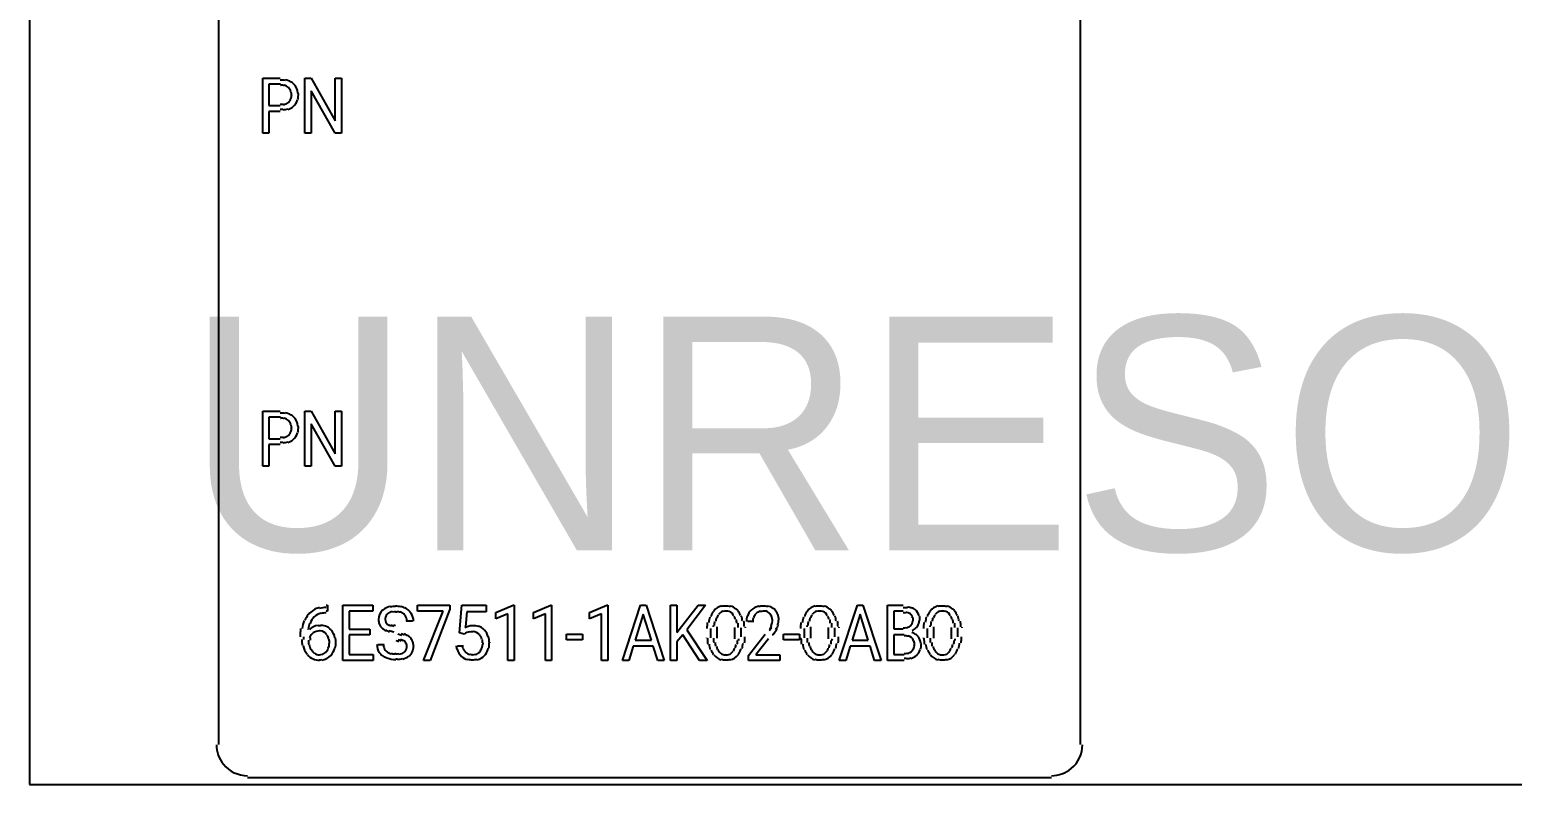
# Model space of a CAD drawing. Header units: millimetres. Extents: x 0 to 1000, y 0 to 1400.
# Drawn here: x 170 to 189.01, y 165 to 174.68 of the extents above; entities that cross this region are included whole.
import ezdxf

# ---------------------------------------------------------------- set-up
doc = ezdxf.new("R2010")
doc.units = ezdxf.units.MM

msp = doc.modelspace()

# ---------------------------------------------------------------- linework, layer by layer
at = {"layer": 'COMPONENT_DETAIL'}
for p, q in [((172.4253, 165.5092), (172.4253, 186.0144)), ((183.4695, 186.0144), (183.4695, 165.5092)), ((172.988, 173.3527), (172.988, 174.0608)), ((172.988, 174.0608), (173.2131, 174.0608)), ((173.0685, 173.9839), (173.0685, 173.7062)), ((173.2177, 173.9839), (173.0685, 173.9839)), ((173.5295, 173.3527), (173.5295, 174.0608)), ((173.5295, 174.0608), (173.6103, 174.0608)), ((173.6103, 174.0608), (173.9184, 173.5127)), ((173.9184, 173.5127), (173.9184, 174.0608)), ((173.9184, 174.0608), (173.9984, 174.0608)), ((173.9984, 174.0608), (173.9984, 173.3527)), ((173.9175, 173.3527), (173.6103, 173.8983)), ((173.6103, 173.8983), (173.6103, 173.3527)), ((173.0685, 173.7062), (173.2131, 173.7062)), ((173.2122, 173.6299), (173.0685, 173.6299)), ((173.0685, 173.6299), (173.0685, 173.3527)), ((173.0685, 173.3527), (172.988, 173.3527)), ((173.6103, 173.3527), (173.5295, 173.3527)), ((173.9984, 173.3527), (173.9175, 173.3527)), ((172.988, 169.0808), (172.988, 169.7888)), ((172.988, 169.7888), (173.2131, 169.7888)), ((173.5295, 169.0808), (173.5295, 169.7888)), ((173.5295, 169.7888), (173.6103, 169.7888)), ((173.6103, 169.7888), (173.9184, 169.2408)), ((173.9184, 169.2408), (173.9184, 169.7888)), ((173.9184, 169.7888), (173.9984, 169.7888)), ((173.9984, 169.7888), (173.9984, 169.0808)), ((173.0685, 169.712), (173.0685, 169.4343)), ((173.2177, 169.712), (173.0685, 169.712)), ((173.9175, 169.0808), (173.6103, 169.6264)), ((173.6103, 169.6264), (173.6103, 169.0808)), ((173.0685, 169.4343), (173.2131, 169.4343)), ((173.2122, 169.358), (173.0685, 169.358)), ((173.0685, 169.358), (173.0685, 169.0808)), ((173.0685, 169.0808), (172.988, 169.0808)), ((173.6103, 169.0808), (173.5295, 169.0808)), ((173.9984, 169.0808), (173.9175, 169.0808)), ((173.8032, 167.2974), (173.8171, 167.2974)), ((173.8171, 167.2974), (173.8171, 167.221)), ((174.0149, 166.5889), (174.0149, 167.2969)), ((174.0149, 167.2969), (174.3983, 167.2969)), ((174.3983, 167.2969), (174.3983, 167.2201)), ((174.9733, 167.223), (174.9733, 167.2969)), ((174.9733, 167.2969), (175.3857, 167.2969)), ((175.3857, 167.2969), (175.3857, 167.2463)), ((175.5093, 166.9439), (175.5403, 167.2969)), ((175.5403, 167.2969), (175.8529, 167.2969)), ((175.8529, 167.2969), (175.8529, 167.2137)), ((175.9761, 167.2035), (176.1982, 167.3003)), ((176.1982, 167.3003), (176.2104, 167.3003)), ((176.2104, 167.3003), (176.2104, 166.5889)), ((176.4581, 167.2035), (176.6802, 167.3003)), ((176.6802, 167.3003), (176.6923, 167.3003)), ((176.6923, 167.3003), (176.6923, 166.5889)), ((177.1768, 167.2035), (177.3989, 167.3003)), ((177.3989, 167.3003), (177.411, 167.3003)), ((177.411, 167.3003), (177.411, 166.5889)), ((177.5992, 166.5889), (177.8322, 167.2969)), ((177.8322, 167.2969), (177.9026, 167.2969)), ((177.9026, 167.2969), (178.136, 166.5889)), ((178.2182, 166.5889), (178.2182, 167.2969)), ((178.2182, 167.2969), (178.2986, 167.2969)), ((178.2986, 167.2969), (178.2986, 166.9468)), ((178.2986, 166.9468), (178.5698, 167.2969)), ((178.667, 167.2969), (178.4269, 166.9842)), ((178.5698, 167.2969), (178.667, 167.2969)), ((180.3797, 166.5889), (180.6127, 167.2969)), ((180.6127, 167.2969), (180.6831, 167.2969)), ((180.6831, 167.2969), (180.9166, 166.5889)), ((180.9987, 166.5889), (180.9987, 167.2969)), ((180.9987, 167.2969), (181.1982, 167.2969)), ((173.8171, 167.221), (173.8028, 167.221)), ((174.3983, 167.2201), (174.0953, 167.2201)), ((174.0953, 167.2201), (174.0953, 166.9925)), ((175.3035, 167.223), (174.9733, 167.223)), ((175.0517, 166.5889), (175.3035, 167.223)), ((175.3857, 167.2463), (175.133, 166.5889)), ((175.6061, 167.2137), (175.5877, 167.0207)), ((175.8529, 167.2137), (175.6061, 167.2137)), ((175.9761, 167.1218), (175.9761, 167.2035)), ((176.1324, 167.1885), (175.9761, 167.1218)), ((176.1324, 166.5889), (176.1324, 167.1885)), ((176.4581, 167.1218), (176.4581, 167.2035)), ((176.6144, 167.1885), (176.4581, 167.1218)), ((176.6144, 166.5889), (176.6144, 167.1885)), ((177.1768, 167.1218), (177.1768, 167.2035)), ((177.3331, 167.1885), (177.1768, 167.1218)), ((177.3331, 166.5889), (177.3331, 167.1885)), ((177.8674, 167.1817), (177.7639, 166.8505)), ((177.9713, 166.8505), (177.8674, 167.1817)), ((180.6479, 167.1817), (180.5444, 166.8505)), ((180.7519, 166.8505), (180.6479, 167.1817)), ((181.0792, 167.2201), (181.0792, 166.9949)), ((181.1982, 167.2201), (181.0792, 167.2201)), ((174.0953, 166.9925), (174.3598, 166.9925)), ((174.3598, 166.9161), (174.0953, 166.9161)), ((174.0953, 166.9161), (174.0953, 166.6652)), ((174.3598, 166.9925), (174.3598, 166.9161)), ((174.9075, 167.0922), (174.8266, 167.0922)), ((175.5713, 166.9254), (175.5093, 166.9439)), ((175.5918, 166.9448), (175.5713, 166.9254)), ((176.8843, 166.8529), (176.8843, 166.9264)), ((176.8843, 166.9264), (177.0888, 166.9264)), ((177.0888, 166.9264), (177.0888, 166.8529)), ((178.3732, 166.9181), (178.2986, 166.8281)), ((178.5895, 166.5889), (178.3732, 166.9181)), ((178.4269, 166.9842), (178.6858, 166.5889)), ((178.7336, 166.8787), (178.7336, 166.9988)), ((178.8111, 167.0207), (178.8111, 166.8767)), ((179.0412, 166.8665), (179.0412, 167.0139)), ((179.1187, 167.0076), (179.1187, 166.8909)), ((179.2839, 167.0883), (179.2063, 167.0883)), ((179.2181, 166.6535), (179.4293, 166.9259)), ((179.6648, 166.8529), (179.6648, 166.9264)), ((179.6648, 166.9264), (179.8693, 166.9264)), ((179.8693, 166.9264), (179.8693, 166.8529)), ((179.9343, 166.8787), (179.9343, 166.9988)), ((180.0118, 167.0207), (180.0118, 166.8767)), ((180.2419, 166.8665), (180.2419, 167.0139)), ((180.3194, 167.0076), (180.3194, 166.8909)), ((181.0792, 166.9949), (181.2007, 166.9949)), ((181.2133, 166.92), (181.0792, 166.92)), ((181.0792, 166.92), (181.0792, 166.6652)), ((181.2133, 166.92), (181.2133, 166.92)), ((181.5104, 166.8787), (181.5104, 166.9988)), ((181.5879, 167.0207), (181.5879, 166.8767)), ((181.818, 166.8665), (181.818, 167.0139)), ((181.8955, 167.0076), (181.8955, 166.8909)), ((173.5174, 166.8583), (173.5174, 166.8928)), ((173.5954, 166.8811), (173.5954, 166.8481)), ((174.4654, 166.7941), (174.5463, 166.7941)), ((175.4875, 166.7751), (175.5608, 166.7751)), ((177.0888, 166.8529), (176.8843, 166.8529)), ((177.7396, 166.7737), (177.6822, 166.5889)), ((177.9952, 166.7737), (177.7396, 166.7737)), ((177.7639, 166.8505), (177.9713, 166.8505)), ((178.0535, 166.5889), (177.9952, 166.7737)), ((178.2986, 166.8281), (178.2986, 166.5889)), ((179.475, 166.868), (179.3115, 166.6623)), ((179.8693, 166.8529), (179.6648, 166.8529)), ((180.5201, 166.7737), (180.4627, 166.5889)), ((180.7758, 166.7737), (180.5201, 166.7737)), ((180.5444, 166.8505), (180.7519, 166.8505)), ((180.834, 166.5889), (180.7758, 166.7737)), ((174.4025, 166.5889), (174.0149, 166.5889)), ((174.0953, 166.6652), (174.4025, 166.6652)), ((174.4025, 166.6652), (174.4025, 166.5889)), ((175.133, 166.5889), (175.0517, 166.5889)), ((176.2104, 166.5889), (176.1324, 166.5889)), ((176.6923, 166.5889), (176.6144, 166.5889)), ((177.411, 166.5889), (177.3331, 166.5889)), ((177.6822, 166.5889), (177.5992, 166.5889)), ((178.136, 166.5889), (178.0535, 166.5889)), ((178.2986, 166.5889), (178.2182, 166.5889)), ((178.6858, 166.5889), (178.5895, 166.5889)), ((179.2181, 166.5889), (179.2181, 166.6535)), ((179.6179, 166.5889), (179.2181, 166.5889)), ((179.3115, 166.6623), (179.6179, 166.6623)), ((179.6179, 166.6623), (179.6179, 166.5889)), ((180.4627, 166.5889), (180.3797, 166.5889)), ((180.9166, 166.5889), (180.834, 166.5889)), ((181.2103, 166.5889), (180.9987, 166.5889)), ((181.0792, 166.6652), (181.212, 166.6652)), ((183.1014, 165.082), (172.7934, 165.082))]:
    msp.add_line(p, q, dxfattribs=at)
for centre, radius, start, end in [((173.2153, 173.6939), 0.3415, 78.838, 90.3982), ((173.213, 173.7268), 0.2394, 87.8589, 88.7986), ((173.2161, 173.7807), 0.1891, 75.2763, 88.2916), ((173.2314, 173.8448), 0.1272, 46.8628, 75.6677), ((173.237, 173.8162), 0.2252, 58.9633, 79.0811), ((173.2527, 173.8502), 0.1894, 48.0195, 58.4476), ((173.2573, 173.8553), 0.1825, 3.3375, 48.1767), ((173.2467, 173.8263), 0.1059, 311.7854, 347.2861), ((173.2392, 173.8551), 0.1145, 15.7442, 46.6202), ((173.2065, 173.8449), 0.151, 359.4673, 15.5931), ((173.1953, 173.8416), 0.1631, 346.6892, 0.1057), ((173.1525, 173.8434), 0.2093, 359.6324, 359.9961), ((173.2705, 173.8207), 0.1663, 310.8832, 346.5427), ((173.1996, 173.842), 0.2454, 346.1879, 0.5059), ((173.1931, 173.8446), 0.2524, 359.9483, 4.6823), ((173.2129, 174.088), 0.4264, 269.8968, 275.0193), ((173.2144, 173.9622), 0.2382, 269.6596, 279.4151), ((173.2247, 173.9543), 0.3013, 274.6848, 287.0247), ((173.2278, 173.8719), 0.153, 279.205, 294.9902), ((173.243, 173.8327), 0.113, 295.2887, 311.2913), ((173.2544, 173.8459), 0.1955, 286.6925, 310.2288), ((173.2153, 169.422), 0.3415, 78.838, 90.3982), ((173.237, 169.5443), 0.2252, 58.9633, 79.0811), ((173.213, 169.4549), 0.2394, 87.8589, 88.7986), ((173.2161, 169.5088), 0.1891, 75.2763, 88.2916), ((173.2314, 169.5729), 0.1272, 46.8628, 75.6677), ((173.2392, 169.5832), 0.1145, 15.7442, 46.6202), ((173.2527, 169.5782), 0.1894, 48.0195, 58.4476), ((173.2065, 169.573), 0.151, 359.4673, 15.5931), ((173.1953, 169.5697), 0.1631, 346.6892, 0.1057), ((173.1525, 169.5715), 0.2093, 359.6324, 359.9961), ((173.2573, 169.5834), 0.1825, 3.3375, 48.1767), ((173.1996, 169.5701), 0.2454, 346.1879, 0.5059), ((173.1931, 169.5727), 0.2524, 359.9483, 4.6823), ((173.2129, 169.8161), 0.4264, 269.8968, 275.0193), ((173.2144, 169.6903), 0.2382, 269.6596, 279.4151), ((173.2247, 169.6824), 0.3013, 274.6848, 287.0247), ((173.2278, 169.6), 0.153, 279.205, 294.9902), ((173.243, 169.5608), 0.113, 295.2887, 311.2913), ((173.2544, 169.574), 0.1955, 286.6925, 310.2288), ((173.2467, 169.5544), 0.1059, 311.7854, 347.2861), ((173.2705, 169.5488), 0.1663, 310.8832, 346.5427), ((173.9209, 166.9383), 0.4328, 157.9802, 171.6247), ((173.8054, 166.9917), 0.2985, 141.4299, 157.8541), ((173.7719, 167.0192), 0.2543, 102.8716, 140.8565), ((173.7938, 166.9994), 0.2082, 134.5304, 161.621), ((173.7853, 167.0059), 0.1974, 104.2856, 133.863), ((173.8057, 166.8715), 0.3965, 90.3778, 103.5868), ((173.8056, 166.9184), 0.2817, 90.6001, 104.5147), ((174.6305, 167.1166), 0.1575, 132.4834, 181.0242), ((174.631, 167.1121), 0.158, 179.5063, 199.8695), ((174.6615, 167.0826), 0.2036, 129.2526, 133.4249), ((174.6692, 167.0692), 0.2184, 101.9879, 128.8742), ((174.6868, 167.1152), 0.1305, 175.1781, 180.0581), ((174.6514, 167.1213), 0.0919, 127.7287, 176.7106), ((174.6428, 167.1144), 0.083, 179.6141, 228.1247), ((174.6639, 167.1034), 0.1134, 114.0403, 127.9849), ((174.6782, 167.0643), 0.153, 99.0696, 113.7659), ((174.69, 166.965), 0.318, 89.5906, 102.3171), ((174.6908, 166.9768), 0.2355, 89.6695, 99.2313), ((174.6937, 166.9843), 0.3001, 77.2359, 90.3249), ((174.6923, 166.9529), 0.2578, 86.2643, 90.0533), ((174.6977, 167.026), 0.1895, 73.7889, 86.6654), ((174.7151, 167.0926), 0.1247, 48.5927, 74.1243), ((174.7045, 167.0429), 0.2443, 63.838, 77.0809), ((174.7236, 167.1051), 0.1098, 14.9782, 48.2005), ((174.719, 167.0742), 0.2112, 45.9863, 64.1609), ((174.6868, 167.0937), 0.151, 359.4697, 14.9832), ((174.7326, 167.0922), 0.1889, 32.2748, 45.6545), ((174.736, 167.0934), 0.1852, 359.6507, 32.613), ((179.1213, 167.0326), 0.4172, 164.3059, 173.9001), ((178.9694, 167.0834), 0.2464, 148.7922, 164.5682), ((178.9198, 167.1156), 0.1851, 144.5884, 148.1162), ((178.9018, 167.1301), 0.1614, 101.644, 144.5143), ((179.0797, 167.052), 0.288, 163.3765, 172.1411), ((178.9706, 167.0906), 0.1648, 149.4208, 163.6283), ((178.9151, 167.1293), 0.0948, 105.7981, 149.7388), ((178.924, 167.0278), 0.2595, 89.5283, 102.582), ((178.9246, 167.089), 0.1338, 89.3804, 105.6764), ((178.9281, 167.0255), 0.2617, 77.0438, 90.5082), ((178.9265, 167.0733), 0.1484, 81.1057, 90.2187), ((178.9359, 167.1268), 0.0976, 30.7408, 82.4658), ((178.9491, 167.1249), 0.1664, 48.2778, 77.4996), ((178.9085, 167.106), 0.133, 24.2875, 31.3934), ((178.8473, 167.076), 0.2048, 12.0807, 23.8171), ((178.7035, 167.0388), 0.3639, 4.8365, 12.2906), ((178.9529, 167.1327), 0.1583, 36.3142, 47.6307), ((178.9076, 167.0973), 0.2173, 18.2931, 35.677), ((178.7749, 167.0444), 0.3688, 8.0247, 18.5606), ((179.4186, 167.0907), 0.2293, 163.2878, 180.5582), ((179.3768, 167.104), 0.1825, 133.4541, 162.9471), ((179.3861, 167.0925), 0.1972, 100.787, 133.4382), ((179.4466, 167.0912), 0.1757, 165.9091, 178.8685), ((179.3941, 167.1075), 0.117, 136.1757, 166.3673), ((179.3877, 167.1134), 0.1083, 129.7286, 135.7539), ((179.3918, 167.1058), 0.1165, 102.1738, 129.2061), ((179.4042, 166.9988), 0.2866, 89.6607, 101.3702), ((179.4045, 167.0434), 0.1762, 89.5461, 102.5418), ((179.4077, 167.0025), 0.2831, 78.2173, 90.4129), ((179.4062, 167.0759), 0.1459, 82.1602, 90.1506), ((179.4132, 167.1206), 0.1038, 43.4417, 83.1661), ((179.4262, 167.1008), 0.1894, 55.9269, 78.4888), ((179.4091, 167.1159), 0.1099, 16.1713, 43.5286), ((179.3827, 167.1076), 0.1395, 359.4863, 15.9343), ((179.3717, 167.1062), 0.1514, 353.2258, 0.0166), ((179.4365, 167.1213), 0.1675, 47.9298, 55.4049), ((179.4418, 167.1276), 0.1593, 4.3348, 48.056), ((179.407, 167.1207), 0.1975, 337.8914, 358.9968), ((179.3846, 167.1173), 0.2216, 359.9252, 5.5972), ((180.322, 167.0326), 0.4172, 164.3059, 173.9001), ((180.17, 167.0834), 0.2464, 148.7922, 164.5682), ((180.1204, 167.1156), 0.1851, 144.5884, 148.1162), ((180.1025, 167.1301), 0.1614, 101.644, 144.5143), ((180.2803, 167.052), 0.288, 163.3765, 172.1411), ((180.1712, 167.0906), 0.1648, 149.4208, 163.6283), ((180.1157, 167.1293), 0.0948, 105.7981, 149.7388), ((180.1246, 167.0278), 0.2595, 89.5283, 102.582), ((180.1253, 167.089), 0.1338, 89.3804, 105.6764), ((180.1288, 167.0255), 0.2617, 77.0438, 90.5082), ((180.1271, 167.0733), 0.1484, 81.1057, 90.2187), ((180.1365, 167.1268), 0.0976, 30.7408, 82.4658), ((180.1497, 167.1249), 0.1664, 48.2778, 77.4996), ((180.1091, 167.106), 0.133, 24.2875, 31.3934), ((180.0479, 167.076), 0.2048, 12.0807, 23.8171), ((179.9041, 167.0388), 0.3639, 4.8365, 12.2906), ((180.1535, 167.1327), 0.1583, 36.3142, 47.6307), ((180.1082, 167.0973), 0.2173, 18.2931, 35.677), ((179.9755, 167.0444), 0.3688, 8.0247, 18.5606), ((181.2001, 166.8508), 0.4152, 82.1256, 90.2933), ((181.1983, 166.9789), 0.2245, 89.8852, 90.0383), ((181.1995, 166.9316), 0.2686, 82.6982, 90.173), ((181.212, 167.0411), 0.1657, 71.6866, 82.8453), ((181.2204, 167.0154), 0.2605, 69.9044, 82.2858), ((181.2316, 167.1081), 0.0999, 52.8283, 71.985), ((181.2459, 167.1316), 0.0731, 31.8851, 52.1416), ((181.2502, 167.1088), 0.1678, 51.184, 70.0181), ((181.231, 167.1219), 0.0915, 10.9186, 31.3225), ((181.181, 167.1099), 0.1466, 359.5559, 11.2093), ((181.1956, 167.1086), 0.1309, 355.4699, 0.0499), ((181.2635, 167.1313), 0.1425, 12.1018, 50.4213), ((181.2737, 167.106), 0.1339, 323.4907, 0.8818), ((181.1913, 167.1102), 0.2229, 359.5252, 12.8212), ((181.8981, 167.0326), 0.4172, 164.3059, 173.9001), ((181.7461, 167.0834), 0.2464, 148.7922, 164.5682), ((181.6965, 167.1156), 0.1851, 144.5884, 148.1162), ((181.6786, 167.1301), 0.1614, 101.644, 144.5143), ((181.8565, 167.052), 0.288, 163.3765, 172.1411), ((181.7474, 167.0906), 0.1648, 149.4208, 163.6283), ((181.6918, 167.1293), 0.0948, 105.7981, 149.7388), ((181.7008, 167.0278), 0.2595, 89.5283, 102.582), ((181.7014, 167.089), 0.1338, 89.3804, 105.6764), ((181.7049, 167.0255), 0.2617, 77.0438, 90.5082), ((181.7033, 167.0733), 0.1484, 81.1057, 90.2187), ((181.7126, 167.1268), 0.0976, 30.7408, 82.4658), ((181.7259, 167.1249), 0.1664, 48.2778, 77.4996), ((181.6853, 167.106), 0.133, 24.2875, 31.3934), ((181.624, 167.076), 0.2048, 12.0807, 23.8171), ((181.4803, 167.0388), 0.3639, 4.8365, 12.2906), ((181.7297, 167.1327), 0.1583, 36.3142, 47.6307), ((181.6843, 167.0973), 0.2173, 18.2931, 35.677), ((181.5516, 167.0444), 0.3688, 8.0247, 18.5606), ((174.1502, 166.8968), 0.6835, 171.4524, 180.3159), ((173.9538, 166.9523), 0.3873, 173.7818, 174.9252), ((173.8801, 166.9641), 0.307, 161.2851, 174.2074), ((173.7161, 166.8686), 0.171, 95.8332, 138.9954), ((173.7174, 166.8255), 0.1422, 124.9742, 144.896), ((173.715, 166.8348), 0.1336, 89.8751, 126.2072), ((173.7277, 166.7912), 0.244, 89.8756, 97.0541), ((173.7153, 166.8361), 0.1324, 85.015, 90.0508), ((173.7189, 166.8664), 0.104, 36.825, 85.7417), ((173.7302, 166.8418), 0.1969, 71.6407, 90.6241), ((173.7381, 166.8753), 0.1646, 39.6368, 71.0191), ((173.6969, 166.8434), 0.1359, 32.3029, 38.0821), ((173.6808, 166.8332), 0.1556, 11.0483, 31.8146), ((173.7049, 166.842), 0.212, 10.6588, 39.9045), ((174.6272, 167.113), 0.1545, 200.6782, 228.1765), ((174.6526, 167.1418), 0.1929, 227.4063, 229.9877), ((174.6936, 167.2023), 0.2644, 230.4982, 241.8088), ((174.7733, 167.3719), 0.4443, 241.6337, 249.0065), ((174.6658, 167.1392), 0.1168, 226.5785, 230.8792), ((174.6904, 167.177), 0.1609, 231.4636, 241.9262), ((174.861, 167.6338), 0.7058, 248.9197, 254.1442), ((174.7529, 167.3104), 0.3022, 241.7177, 248.3259), ((174.8251, 167.5183), 0.5108, 248.2007, 252.4528), ((174.8879, 167.7435), 0.7312, 252.3389, 254.347), ((174.4944, 166.1101), 0.8476, 71.0197, 74.4085), ((174.5829, 166.4064), 0.5557, 66.1845, 71.0865), ((174.664, 166.6185), 0.3396, 59.3537, 66.2693), ((174.7104, 166.7096), 0.2412, 49.1022, 59.3294), ((175.6844, 166.8282), 0.2075, 93.7182, 120.2539), ((175.6477, 166.8599), 0.0995, 114.1952, 127.3642), ((175.6597, 166.8271), 0.1326, 98.9836, 113.8906), ((175.6704, 166.7528), 0.2027, 89.6805, 99.1614), ((175.6893, 166.7792), 0.2533, 89.966, 94.2495), ((175.6716, 166.7933), 0.1651, 84.6966, 90.0672), ((175.6781, 166.8425), 0.1188, 41.7851, 85.9892), ((175.6915, 166.8149), 0.2201, 73.8045, 90.5586), ((175.7037, 166.8669), 0.1699, 41.3071, 73.543), ((175.6661, 166.8307), 0.1359, 12.649, 41.6081), ((175.682, 166.8452), 0.2009, 13.5076, 41.2175), ((179.357, 167.0017), 0.6734, 173.7674, 180.2316), ((179.4106, 167.0147), 0.6475, 177.8639, 179.5036), ((179.2519, 167.0234), 0.4759, 172.0258, 178.0705), ((178.4838, 167.016), 0.6021, 359.8093, 4.9408), ((178.5576, 167.0072), 0.606, 1.1275, 8.1718), ((178.3884, 166.9995), 0.789, 0.5433, 1.3867), ((179.4919, 167.0883), 0.2247, 178.4391, 180.0084), ((178.7254, 167.6481), 1.0149, 318.5133, 320.7829), ((179.0013, 167.3876), 0.6307, 320.7373, 323.9739), ((179.2058, 167.2157), 0.358, 323.8963, 328.6419), ((179.3126, 167.1392), 0.2225, 328.8295, 331.7891), ((179.3646, 167.1081), 0.1592, 331.4255, 352.9366), ((178.8574, 167.5302), 0.9083, 317.2588, 319.9046), ((179.0575, 167.3387), 0.6282, 319.6472, 327.096), ((179.2654, 167.1841), 0.3614, 326.9133, 338.3508), ((180.5577, 167.0017), 0.6734, 173.7674, 180.2316), ((180.6112, 167.0147), 0.6475, 177.8639, 179.5036), ((180.4525, 167.0234), 0.4759, 172.0258, 178.0705), ((179.6845, 167.016), 0.6021, 359.8093, 4.9408), ((179.7583, 167.0072), 0.606, 1.1275, 8.1718), ((179.589, 166.9995), 0.789, 0.5433, 1.3867), ((181.2019, 167.1938), 0.1852, 269.6065, 281.4534), ((181.2135, 167.1302), 0.1246, 281.2044, 302.5144), ((181.2206, 167.1152), 0.1087, 303.0211, 309.8379), ((181.2302, 167.1028), 0.0932, 309.5229, 356.951), ((181.2682, 166.7935), 0.1618, 54.001, 74.9169), ((181.233, 167.162), 0.2032, 293.1995, 299.1396), ((181.2519, 167.1256), 0.1637, 298.6824, 323.2758), ((181.2742, 166.8055), 0.149, 36.3579, 53.5293), ((182.1338, 167.0017), 0.6734, 173.7674, 180.2316), ((182.1873, 167.0147), 0.6475, 177.8639, 179.5036), ((182.0286, 167.0234), 0.4759, 172.0258, 178.0705), ((181.2606, 167.016), 0.6021, 359.8093, 4.9408), ((181.3344, 167.0072), 0.606, 1.1275, 8.1718), ((181.1652, 166.9995), 0.789, 0.5433, 1.3867), ((173.8589, 166.8557), 0.3689, 179.6345, 191.7837), ((173.7578, 166.8294), 0.257, 191.4115, 218.6078), ((173.8685, 166.8461), 0.295, 179.6512, 190.2856), ((173.7801, 166.8268), 0.1979, 190.0945, 207.51), ((173.7082, 166.8342), 0.1294, 145.2975, 160.2661), ((173.7506, 166.8105), 0.1626, 207.9585, 216.3254), ((173.6882, 166.7942), 0.147, 322.6007, 346.5183), ((173.6278, 166.8121), 0.2143, 346.2585, 358.774), ((173.6142, 166.8171), 0.2292, 359.6211, 11.284), ((173.5744, 166.8154), 0.2721, 358.3758, 0.0082), ((173.709, 166.7931), 0.2069, 318.1409, 347.6118), ((173.622, 166.8174), 0.3035, 347.2486, 0.4371), ((173.6241, 166.8216), 0.3013, 359.6828, 11.1327), ((174.6264, 166.7916), 0.174, 179.2419, 215.2648), ((174.6665, 166.7925), 0.1299, 179.3356, 199.1046), ((174.6492, 166.7872), 0.1106, 199.883, 232.7061), ((174.4507, 165.9712), 0.9041, 71.7184, 73.9261), ((174.5444, 166.2973), 0.5842, 68.006, 71.8055), ((174.6341, 166.5531), 0.327, 62.2517, 68.1219), ((174.7064, 166.711), 0.1606, 52.7382, 62.4979), ((174.7448, 166.763), 0.0895, 306.3942, 355.3032), ((174.7492, 166.7766), 0.084, 16.4721, 52.6262), ((174.7255, 166.769), 0.1106, 359.4175, 16.1976), ((174.7181, 166.7677), 0.1186, 354.3662, 0.0709), ((174.7531, 166.7661), 0.1712, 32.7924, 49.2504), ((174.7693, 166.7795), 0.1497, 31.1212, 32.3977), ((174.7653, 166.7778), 0.1543, 8.1117, 30.7958), ((174.7556, 166.7665), 0.1654, 337.4732, 0.7538), ((174.723, 166.7694), 0.2007, 359.8391, 8.4707), ((175.721, 166.7985), 0.2532, 184.9244, 194.4976), ((175.6564, 166.7765), 0.1805, 193.7536, 228.5273), ((175.7311, 166.8006), 0.1854, 187.3597, 198.6734), ((175.6763, 166.7786), 0.1228, 198.4454, 217.7945), ((175.6668, 166.7865), 0.1338, 320.6712, 344.544), ((175.6064, 166.807), 0.2017, 344.2414, 356.7358), ((175.611, 166.8152), 0.197, 359.5579, 12.9534), ((175.5413, 166.8133), 0.2723, 356.3547, 0.0507), ((175.6806, 166.788), 0.2031, 323.6727, 348.1675), ((175.5964, 166.8192), 0.2965, 1.133, 13.8831), ((175.5893, 166.8121), 0.3042, 347.8573, 0.4294), ((175.5223, 166.8146), 0.3766, 359.9925, 1.5431), ((179.4347, 166.8893), 0.7574, 180.7435, 181.1522), ((179.2932, 166.8831), 0.6045, 180.8977, 188.0055), ((179.0867, 166.8485), 0.3791, 187.8816, 198.2347), ((178.957, 166.7977), 0.2313, 197.9695, 215.2623), ((179.354, 166.8745), 0.5864, 179.7996, 185.2461), ((179.1431, 166.8514), 0.3575, 185.1412, 193.0082), ((179.0052, 166.8135), 0.2045, 192.7897, 205.2507), ((178.9505, 166.7852), 0.1399, 205.8002, 211.2546), ((178.8854, 166.7936), 0.1602, 328.6635, 343.3325), ((178.772, 166.8346), 0.2885, 343.0498, 351.9392), ((178.5911, 166.8656), 0.486, 351.8072, 357.7958), ((178.4225, 166.8757), 0.6683, 357.5871, 359.2682), ((178.878, 166.805), 0.2518, 329.2804, 344.7473), ((178.7218, 166.8565), 0.4272, 344.4935, 353.9764), ((178.4797, 166.8879), 0.6903, 353.8441, 0.2288), ((180.6353, 166.8893), 0.7574, 180.7435, 181.1522), ((180.4939, 166.8831), 0.6045, 180.8977, 188.0055), ((180.2873, 166.8485), 0.3791, 187.8816, 198.2347), ((180.1577, 166.7977), 0.2313, 197.9695, 215.2623), ((180.5547, 166.8745), 0.5864, 179.7996, 185.2461), ((180.3437, 166.8514), 0.3575, 185.1412, 193.0082), ((180.2058, 166.8135), 0.2045, 192.7897, 205.2507), ((180.1512, 166.7852), 0.1399, 205.8002, 211.2546), ((180.086, 166.7936), 0.1602, 328.6635, 343.3325), ((179.9727, 166.8346), 0.2885, 343.0498, 351.9392), ((179.7918, 166.8656), 0.486, 351.8072, 357.7958), ((179.6232, 166.8757), 0.6683, 357.5871, 359.2682), ((180.0786, 166.805), 0.2518, 329.2804, 344.7473), ((179.9224, 166.8565), 0.4272, 344.4935, 353.9764), ((179.6804, 166.8879), 0.6903, 353.8441, 0.2288), ((181.2157, 166.7012), 0.2037, 76.5652, 90.7103), ((181.2426, 166.8136), 0.0952, 17.6685, 78.994), ((181.2366, 166.7815), 0.1033, 311.9917, 351.7144), ((181.1884, 166.7949), 0.1563, 359.0457, 17.2295), ((181.194, 166.7915), 0.1503, 350.7343, 0.2222), ((181.2617, 166.7747), 0.1625, 311.1786, 344.6888), ((181.2676, 166.8), 0.1577, 4.8189, 36.309), ((181.21, 166.7909), 0.2203, 344.7479, 0.5372), ((181.2269, 166.7933), 0.2021, 359.9373, 5.5201), ((182.2115, 166.8893), 0.7574, 180.7435, 181.1522), ((182.07, 166.8831), 0.6045, 180.8977, 188.0055), ((181.8635, 166.8485), 0.3791, 187.8816, 198.2347), ((181.7338, 166.7977), 0.2313, 197.9695, 215.2623), ((182.1308, 166.8745), 0.5864, 179.7996, 185.2461), ((181.9198, 166.8514), 0.3575, 185.1412, 193.0082), ((181.7819, 166.8135), 0.2045, 192.7897, 205.2507), ((181.7273, 166.7852), 0.1399, 205.8002, 211.2546), ((181.6622, 166.7936), 0.1602, 328.6635, 343.3325), ((181.5488, 166.8346), 0.2885, 343.0498, 351.9392), ((181.3679, 166.8656), 0.486, 351.8072, 357.7958), ((181.1993, 166.8757), 0.6683, 357.5871, 359.2682), ((181.6547, 166.805), 0.2518, 329.2804, 344.7473), ((181.4986, 166.8565), 0.4272, 344.4935, 353.9764), ((181.2565, 166.8879), 0.6903, 353.8441, 0.2288), ((173.7119, 166.7849), 0.1924, 218.1666, 245.878), ((173.7329, 166.7936), 0.1378, 215.7661, 232.5457), ((173.7116, 166.7935), 0.1996, 246.9139, 270.7437), ((173.7129, 166.7641), 0.1029, 232.8006, 270.6605), ((173.7153, 166.7862), 0.1235, 269.3551, 288.4746), ((173.7145, 166.8556), 0.2573, 269.8873, 276.7916), ((173.726, 166.7769), 0.1832, 275.6342, 317.8247), ((173.7201, 166.765), 0.1031, 289.1832, 322.9685), ((174.6407, 166.8036), 0.193, 215.3403, 233.0843), ((174.6696, 166.8489), 0.2455, 233.1672, 246.4952), ((174.6914, 166.9021), 0.3003, 246.138, 248.0541), ((174.6942, 166.9137), 0.3114, 248.2707, 270.4055), ((174.6738, 166.8232), 0.1534, 232.3736, 255.5137), ((174.6916, 166.8985), 0.2261, 255.2448, 267.5318), ((174.6961, 166.9731), 0.2957, 267.1565, 270.0295), ((174.6976, 166.9463), 0.2707, 269.7, 278.1662), ((174.6965, 167.037), 0.4263, 269.9709, 272.8181), ((174.7031, 166.9281), 0.3246, 272.4385, 284.6465), ((174.711, 166.8415), 0.1721, 278.0229, 290.6255), ((174.7291, 166.7853), 0.1163, 290.6616, 307.0374), ((174.7289, 166.8178), 0.2182, 284.3734, 307.1426), ((174.7413, 166.7958), 0.1939, 307.6561, 308.4562), ((174.765, 166.7653), 0.1557, 307.5917, 336.4314), ((175.6603, 166.7835), 0.1882, 228.9024, 256.3313), ((175.6609, 166.7659), 0.1024, 218.2887, 228.5613), ((175.666, 166.7739), 0.1116, 228.9652, 258.1237), ((175.6759, 166.8562), 0.2579, 256.2426, 270.4486), ((175.6767, 166.8272), 0.1626, 257.7261, 270.4014), ((175.679, 166.8003), 0.1375, 269.4204, 286.421), ((175.6796, 166.8691), 0.2699, 269.5771, 282.4215), ((175.6868, 166.7676), 0.106, 286.725, 320.6005), ((175.6992, 166.775), 0.1798, 281.8396, 316.5458), ((175.696, 166.7772), 0.1837, 316.8172, 323.1487), ((178.9038, 166.7562), 0.162, 215.8618, 257.2788), ((178.9232, 166.764), 0.1044, 210.379, 238.4008), ((178.9247, 166.8499), 0.2521, 256.6229, 270.5105), ((178.9222, 166.7668), 0.1061, 239.6522, 265.9794), ((178.9267, 166.8076), 0.1443, 265.1324, 270.0603), ((178.9282, 166.7879), 0.126, 269.3314, 287.218), ((178.9285, 166.8572), 0.2589, 269.5979, 281.6733), ((178.9354, 166.7574), 0.0966, 287.7958, 329.0809), ((178.9494, 166.7561), 0.1621, 280.5802, 324.9173), ((178.9297, 166.7721), 0.1881, 324.9361, 328.6153), ((180.1044, 166.7562), 0.162, 215.8618, 257.2788), ((180.1239, 166.764), 0.1044, 210.379, 238.4008), ((180.1254, 166.8499), 0.2521, 256.6229, 270.5105), ((180.1229, 166.7668), 0.1061, 239.6522, 265.9794), ((180.1273, 166.8076), 0.1443, 265.1324, 270.0603), ((180.1288, 166.7879), 0.126, 269.3314, 287.218), ((180.1291, 166.8572), 0.2589, 269.5979, 281.6733), ((180.136, 166.7574), 0.0966, 287.7958, 329.0809), ((180.1501, 166.7561), 0.1621, 280.5802, 324.9173), ((180.1303, 166.7721), 0.1881, 324.9361, 328.6153), ((181.2108, 167.0104), 0.3924, 269.9235, 274.4459), ((181.2132, 166.8688), 0.1895, 269.6057, 281.3741), ((181.22, 166.8964), 0.2859, 274.1044, 286.407), ((181.2253, 166.8026), 0.1266, 281.1053, 302.5134), ((181.2329, 166.7866), 0.1096, 303.0365, 311.8818), ((181.2465, 166.7967), 0.1888, 286.0418, 310.8441), ((181.6805, 166.7562), 0.162, 215.8618, 257.2788), ((181.7, 166.764), 0.1044, 210.379, 238.4008), ((181.7015, 166.8499), 0.2521, 256.6229, 270.5105), ((181.699, 166.7668), 0.1061, 239.6522, 265.9794), ((181.7034, 166.8076), 0.1443, 265.1324, 270.0603), ((181.7049, 166.7879), 0.126, 269.3314, 287.218), ((181.7053, 166.8572), 0.2589, 269.5979, 281.6733), ((181.7121, 166.7574), 0.0966, 287.7958, 329.0809), ((181.7262, 166.7561), 0.1621, 280.5802, 324.9173), ((181.7065, 166.7721), 0.1881, 324.9361, 328.6153), ((172.7924, 165.5081), 0.3965, 179.8524, 219.1642), ((183.1024, 165.5081), 0.3965, 309.4762, 0.1483), ((172.7925, 165.5079), 0.3965, 219.1282, 270.1454), ((183.1023, 165.5079), 0.3964, 269.8517, 309.5112)]:
    msp.add_arc(centre, radius, start, end, dxfattribs=at)
at = {"layer": 'COMPONENT_OUTLINE'}
for p, q in [((170, 204.688), (170, 165)), ((170, 165), (193.813, 165))]:
    msp.add_line(p, q, dxfattribs=at)

# ---------------------------------------------------------------- texts
at = {"layer": 'PART_REF'}
msp.add_text('UNRESOLVED', height=3, dxfattribs=at).set_placement((172, 168))

doc.saveas('drawing.dxf')
